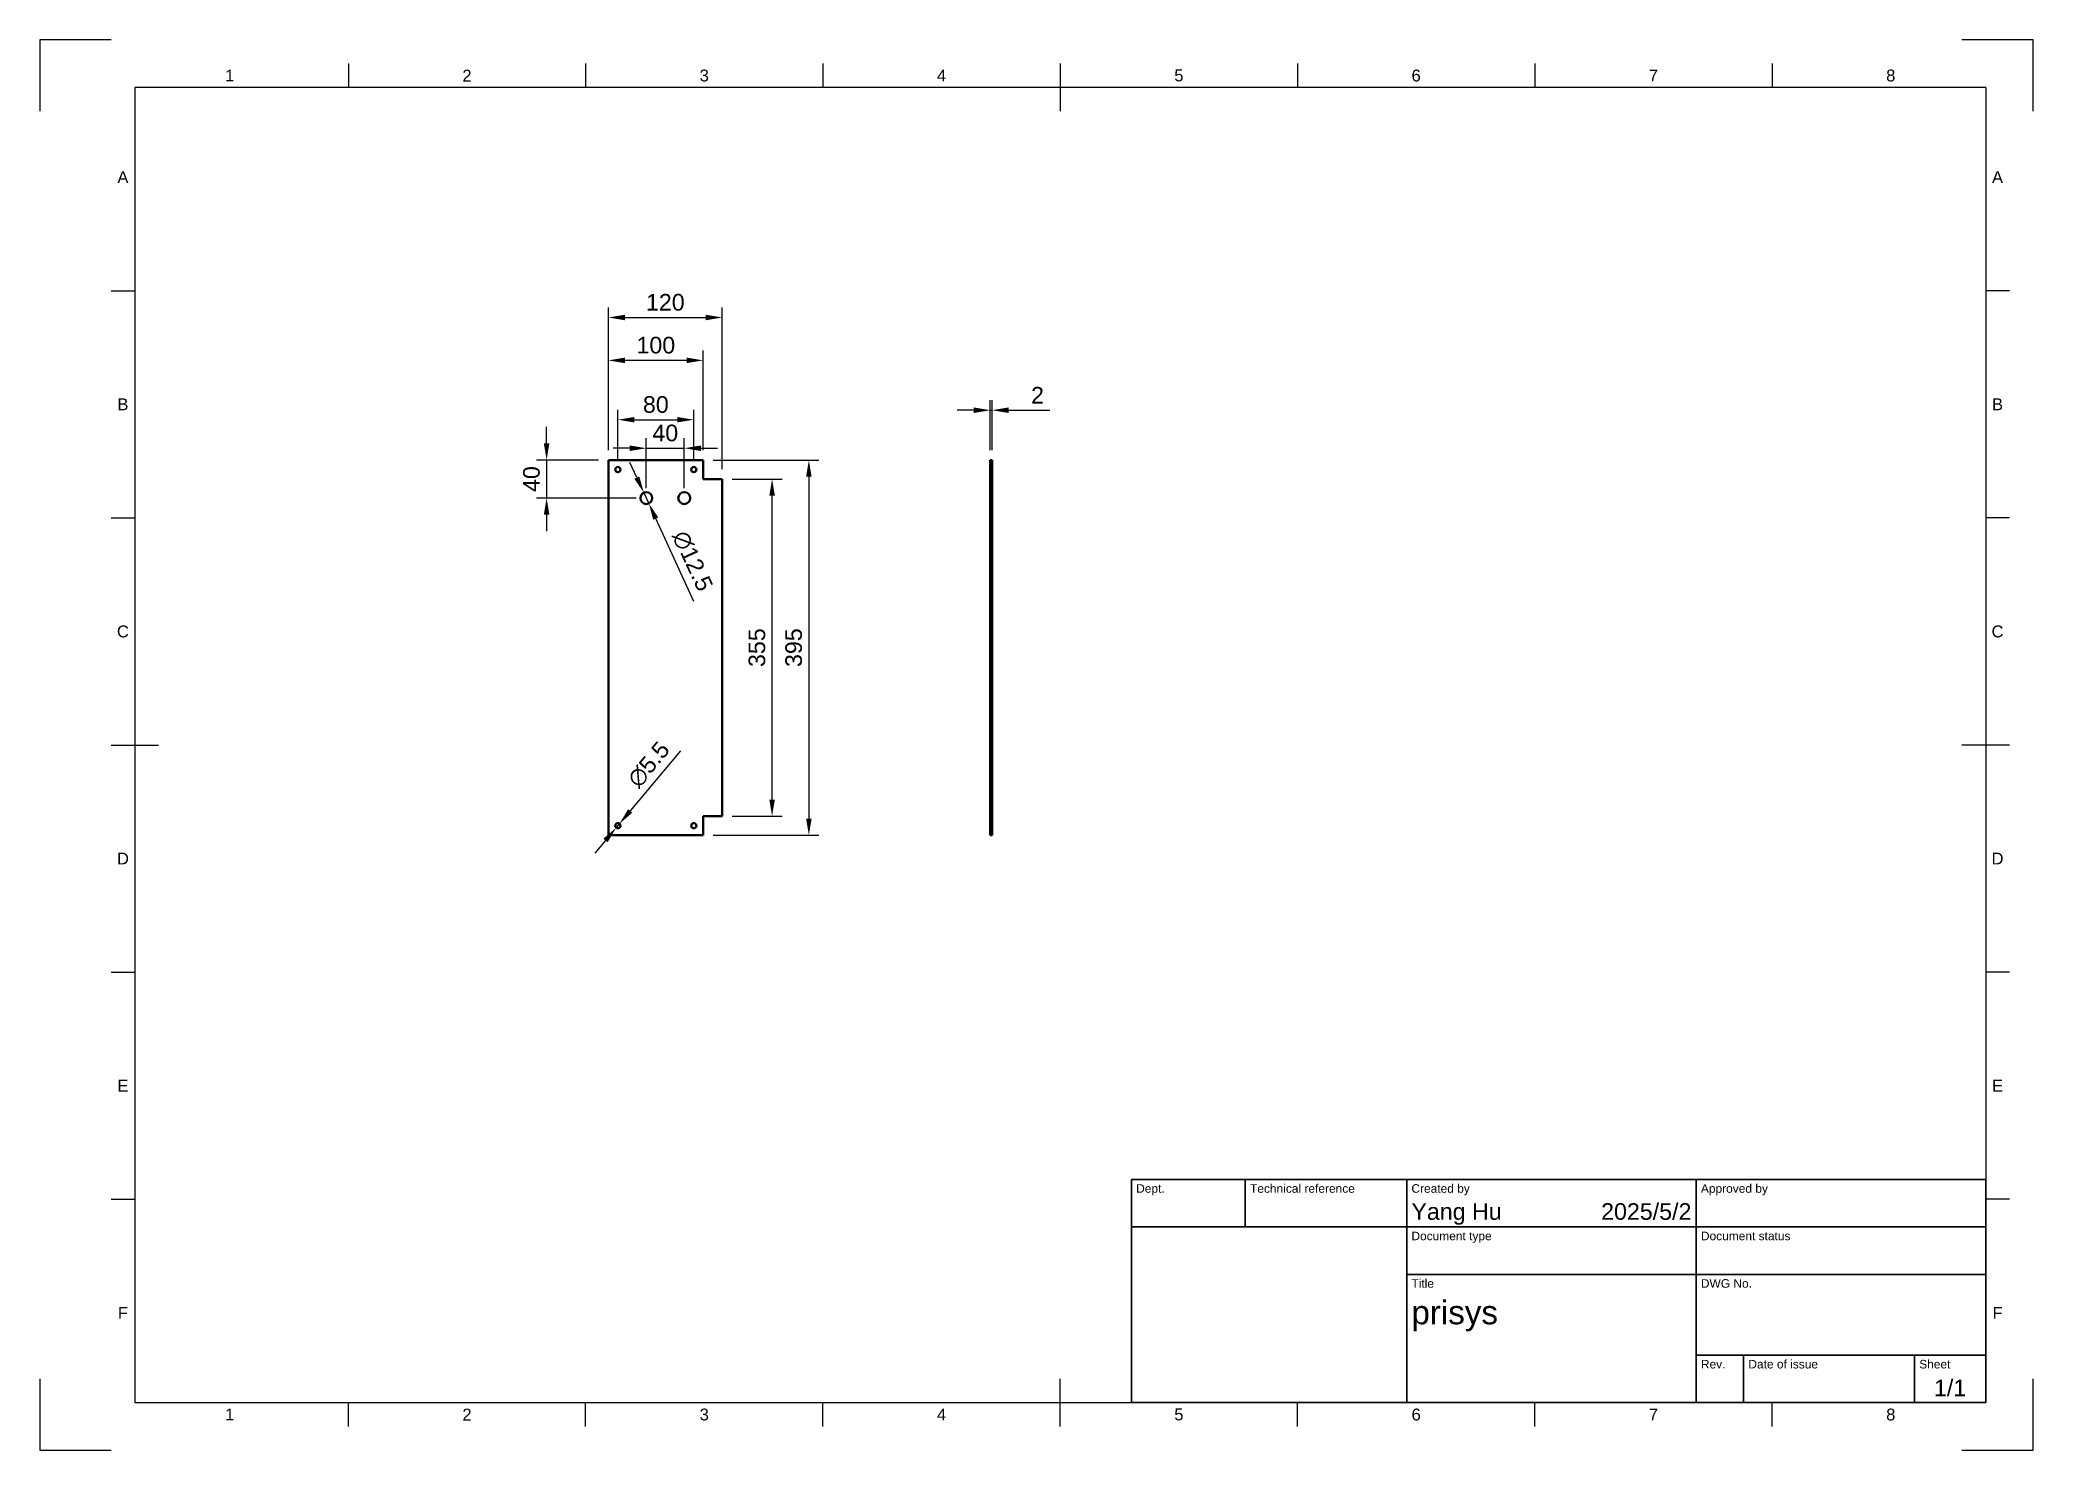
# Model space of a CAD drawing. Header units: millimetres. Extents: x 0 to 420, y 0 to 297.
import ezdxf
from ezdxf.enums import TextEntityAlignment as Align

# ---------------------------------------------------------------- set-up
doc = ezdxf.new("R2010")
doc.units = ezdxf.units.MM
doc.header["$LTSCALE"] = 0.75
doc.linetypes.add('HIDDEN2', pattern=[4.7625, 3.175, -1.5875])
for name, color, linetype, lineweight in [('BORDER', 7, 'Continuous', 25), ('FD_Dimensions', 7, 'Continuous', 25), ('Hidden', 7, 'HIDDEN2', 25), ('TITLEBLOCK', 7, 'Continuous', 35), ('Visible', 7, 'Continuous', 50)]:
    doc.layers.add(name, color=color, linetype=linetype, lineweight=lineweight)
doc.styles.add('FusionTitle', font='arial.ttf')
doc.styles.get("Standard").update_dxf_attribs({"font": 'arial.ttf'})
doc.dimstyles.new('Dim-ISO-25', dxfattribs={"dimtxt": 3.5, "dimasz": 3.5, "dimexe": 2.1, "dimexo": 2.1, "dimgap": 1.4, "dimtad": 1, "dimzin": 12, "dimdsep": 46, "dimtxsty": 'Standard', "dimcen": 0, "dimazin": 3, "dimtp": 0.1, "dimtm": 0.1, "dimtfac": 0.714286, "dimtmove": 0, "dimatfit": 3, "dimfxl": 1, "dimtzin": 12, "dimarcsym": 0})

# ---------------------------------------------------------------- blocks, each defined once
blk = doc.blocks.new('ISO_A3_SHEET')
at = {"layer": 'BORDER'}
for p, q in [((65, 292), (65, 287)), ((115, 292), (115, 287)), ((165, 292), (165, 287)), ((215, 292), (215, 282)), ((265, 292), (265, 287)), ((315, 292), (315, 287)), ((365, 292), (365, 287)), ((410, 287), (20, 287)), ((20, 287), (20, 10)), ((410, 287), (410, 10)), ((15, 244.16666), (20, 244.16666)), ((415, 244.16666), (410, 244.16666)), ((15, 196.33333), (20, 196.33333)), ((415, 196.33333), (410, 196.33333)), ((15, 148.5), (25, 148.5)), ((415, 148.5), (405, 148.5)), ((15, 100.66667), (20, 100.66667)), ((415, 100.66667), (410, 100.66667)), ((15, 52.83334), (20, 52.83334)), ((415, 52.83334), (410, 52.83334)), ((215, 5), (215, 15)), ((20, 10), (410, 10)), ((65, 5), (65, 10)), ((115, 5), (115, 10)), ((165, 5), (165, 10)), ((265, 5), (265, 10)), ((315, 5), (315, 10)), ((365, 5), (365, 10))]:
    blk.add_line(p, q, dxfattribs=at)
at = {"layer": 'Defpoints'}
for p, q in [((15, 297), (0, 297)), ((0, 297), (0, 282)), ((420, 297), (405, 297)), ((420, 282), (420, 297)), ((0, 15), (0, 0)), ((420, 0), (420, 15)), ((0, 0), (15, 0)), ((405, 0), (420, 0))]:
    blk.add_line(p, q, dxfattribs=at)
at = {"layer": 'BORDER', "style": 'FusionTitle'}
for s, p in [('1', (40, 289.5)), ('2', (90, 289.5)), ('3', (140, 289.5)), ('4', (190, 289.5)), ('5', (240, 289.5)), ('6', (290, 289.5)), ('7', (340, 289.5)), ('8', (390, 289.5)), ('A', (17.5, 268.08333)), ('A', (412.5, 268.08333)), ('B', (17.5, 220.25)), ('B', (412.5, 220.25)), ('C', (17.5, 172.41667)), ('C', (412.5, 172.41667)), ('D', (17.5, 124.58334)), ('D', (412.5, 124.58334)), ('E', (17.5, 76.75001)), ('E', (412.5, 76.75001)), ('F', (17.5, 28.91668)), ('F', (412.5, 28.91668)), ('1', (40, 7.5)), ('2', (90, 7.5)), ('3', (140, 7.5)), ('4', (190, 7.5)), ('5', (240, 7.5)), ('6', (290, 7.5)), ('7', (340, 7.5)), ('8', (390, 7.5))]:
    blk.add_text(s, height=2.5, dxfattribs=at).set_placement(p, align=Align.MIDDLE)
blk = doc.blocks.new('ISO_TITLEBLOCK')
at = {"layer": 'TITLEBLOCK'}
for p, q in [((0, 47), (-180, 47)), ((-180, 47), (-180, 0)), ((-156, 37), (-156, 47)), ((-122, 0), (-122, 47)), ((-61, 0), (-61, 47)), ((0, 0), (0, 47)), ((-180, 37), (0, 37)), ((-122, 27), (0, 27)), ((-61, 10), (0, 10)), ((-51, 0), (-51, 10)), ((-15, 0), (-15, 10)), ((-180, 0), (0, 0))]:
    blk.add_line(p, q, dxfattribs=at)
at = {"layer": 'TITLEBLOCK', "style": 'FusionTitle'}
for s, p in [('Dept.', (-179, 46)), ('Technical reference', (-155, 46)), ('Created by', (-121, 46)), ('Approved by', (-60, 46)), ('Document type', (-121, 36)), ('Document status', (-60, 36)), ('Title', (-121, 26)), ('DWG No.', (-60, 26)), ('Rev.', (-60, 9)), ('Date of issue', (-50, 9)), ('Sheet', (-14, 9))]:
    blk.add_text(s, height=1.8, dxfattribs=at).set_placement(p, align=Align.TOP_LEFT)
for tag, height, p in [('DEPT', 3.5, (-179, 42)), ('TECHNICAL_REFERENCE', 3.5, (-155, 42)), ('CREATED_BY', 3.5, (-121, 42)), ('APPROVED_BY', 3.5, (-60, 42)), ('DOCUMENT_TYPE', 3.5, (-121, 32)), ('DOCUMENT_STATUS', 3.5, (-60, 32)), ('TITLE_1', 5, (-121, 21.5)), ('TITLE_2', 5, (-121, 14)), ('TITLE_3', 5, (-121, 6.5)), ('DATE_OF_ISSUE', 3.5, (-50, 5))]:
    blk.add_attdef(tag, text='', height=height, dxfattribs=at).set_placement(p, align=Align.TOP_LEFT)
for tag, p in [('CREATED_DATE', (-62, 42)), ('APPROVED_DATE', (-0.99, 42))]:
    blk.add_attdef(tag, text='', height=3.5, dxfattribs=at).set_placement(p, align=Align.TOP_RIGHT)
for tag, height, p in [('DRAWING_NUMBER', 5, (-30.5, 19.75)), ('REV', 3.5, (-56, 4.85)), ('SHEET', 3.5, (-7.5, 4.85))]:
    blk.add_attdef(tag, text='', height=height, dxfattribs=at).set_placement(p, align=Align.TOP_CENTER)
blk = doc.blocks.new('*D15')
at = {"layer": 'Defpoints', "color": 0, "transparency": 16777216}
for p in [(135.778288, 211.005269), (127.778288, 200.505269), (135.778288, 200.505269)]:
    blk.add_point(p, dxfattribs=at)
at = {"layer": 'FD_Dimensions', "color": 0, "lineweight": -2, "transparency": 16777216}
for p, q in [((124.278288, 211.005269), (120.778288, 211.005269)), ((127.778288, 202.605269), (127.778288, 213.105269)), ((127.778288, 211.005269), (135.778288, 211.005269)), ((135.778288, 202.605269), (135.778288, 213.105269)), ((139.278288, 211.005269), (142.778288, 211.005269))]:
    blk.add_line(p, q, dxfattribs=at)
at = {"layer": 'FD_Dimensions', "color": 0, "transparency": 16777216}
for points in [[(124.278288, 211.588602), (124.278288, 210.421936), (127.778288, 211.005269)], [(139.278288, 211.588602), (139.278288, 210.421936), (135.778288, 211.005269)]]:
    blk.add_solid(points, dxfattribs=at)
at = {"layer": 'FD_Dimensions', "color": 0, "transparency": 16777216, "insert": (131.778288, 214.192275), "char_height": 3.5, "attachment_point": 5}
blk.add_mtext('40', dxfattribs=at)
blk = doc.blocks.new('*D16')
at = {"layer": 'Defpoints', "color": 0, "transparency": 16777216}
for p in [(137.788715, 217.005269), (121.788715, 206.505269), (137.788715, 206.505269)]:
    blk.add_point(p, dxfattribs=at)
at = {"layer": 'FD_Dimensions', "color": 0, "lineweight": -2, "transparency": 16777216}
for p, q in [((121.788715, 208.605269), (121.788715, 219.105269)), ((137.788715, 208.605269), (137.788715, 219.105269)), ((125.288715, 217.005269), (134.288715, 217.005269))]:
    blk.add_line(p, q, dxfattribs=at)
at = {"layer": 'FD_Dimensions', "color": 0, "transparency": 16777216}
for points in [[(125.288715, 217.588602), (125.288715, 216.421936), (121.788715, 217.005269)], [(134.288715, 217.588602), (134.288715, 216.421936), (137.788715, 217.005269)]]:
    blk.add_solid(points, dxfattribs=at)
at = {"layer": 'FD_Dimensions', "color": 0, "transparency": 16777216, "insert": (129.788715, 220.192275), "char_height": 3.5, "attachment_point": 5}
blk.add_mtext('80', dxfattribs=at)
blk = doc.blocks.new('*D17')
at = {"layer": 'Defpoints', "color": 0, "transparency": 16777216}
for p in [(119.788715, 229.505269), (119.788715, 208.505269), (139.788715, 208.505269)]:
    blk.add_point(p, dxfattribs=at)
at = {"layer": 'FD_Dimensions', "color": 0, "lineweight": -2, "transparency": 16777216}
for p, q in [((119.788715, 210.605269), (119.788715, 231.605269)), ((139.788715, 210.605269), (139.788715, 231.605269)), ((136.288715, 229.505269), (123.288715, 229.505269))]:
    blk.add_line(p, q, dxfattribs=at)
at = {"layer": 'FD_Dimensions', "color": 0, "transparency": 16777216}
for points in [[(123.288715, 230.088602), (123.288715, 228.921936), (119.788715, 229.505269)], [(136.288715, 230.088602), (136.288715, 228.921936), (139.788715, 229.505269)]]:
    blk.add_solid(points, dxfattribs=at)
at = {"layer": 'FD_Dimensions', "color": 0, "transparency": 16777216, "insert": (129.788715, 232.692275), "char_height": 3.5, "attachment_point": 5}
blk.add_mtext('100', dxfattribs=at)
blk = doc.blocks.new('*D18')
at = {"layer": 'Defpoints', "color": 0, "transparency": 16777216}
for p in [(143.788715, 238.535248), (119.788715, 208.505269), (143.788715, 204.505269)]:
    blk.add_point(p, dxfattribs=at)
at = {"layer": 'FD_Dimensions', "color": 0, "lineweight": -2, "transparency": 16777216}
for p, q in [((119.788715, 210.605269), (119.788715, 240.635248)), ((143.788715, 206.605269), (143.788715, 240.635248)), ((123.288715, 238.535248), (140.288715, 238.535248))]:
    blk.add_line(p, q, dxfattribs=at)
at = {"layer": 'FD_Dimensions', "color": 0, "transparency": 16777216}
for points in [[(123.288715, 239.118582), (123.288715, 237.951915), (119.788715, 238.535248)], [(140.288715, 239.118582), (140.288715, 237.951915), (143.788715, 238.535248)]]:
    blk.add_solid(points, dxfattribs=at)
at = {"layer": 'FD_Dimensions', "color": 0, "transparency": 16777216, "insert": (131.788715, 241.722254), "char_height": 3.5, "attachment_point": 5}
blk.add_mtext('120', dxfattribs=at)
blk = doc.blocks.new('*D19')
at = {"layer": 'Defpoints', "color": 0, "transparency": 16777216}
for p in [(143.788715, 204.505269), (154.288715, 204.505269), (143.788715, 133.505269)]:
    blk.add_point(p, dxfattribs=at)
at = {"layer": 'FD_Dimensions', "color": 0, "lineweight": -2, "transparency": 16777216}
for p, q in [((145.888715, 204.505269), (156.388715, 204.505269)), ((154.288715, 137.005269), (154.288715, 201.005269)), ((145.888715, 133.505269), (156.388715, 133.505269))]:
    blk.add_line(p, q, dxfattribs=at)
at = {"layer": 'FD_Dimensions', "color": 0, "transparency": 16777216}
for points in [[(153.705381, 201.005269), (154.872048, 201.005269), (154.288715, 204.505269)], [(153.705381, 137.005269), (154.872048, 137.005269), (154.288715, 133.505269)]]:
    blk.add_solid(points, dxfattribs=at)
at = {"layer": 'FD_Dimensions', "color": 0, "transparency": 16777216, "insert": (151.100516, 169.005269), "char_height": 3.5, "attachment_point": 5, "rotation": 90}
blk.add_mtext('355', dxfattribs=at)
blk = doc.blocks.new('*D20')
at = {"layer": 'Defpoints', "color": 0, "transparency": 16777216}
for p in [(139.788715, 208.505269), (139.788715, 129.505269), (162.036576, 129.505269)]:
    blk.add_point(p, dxfattribs=at)
at = {"layer": 'FD_Dimensions', "color": 0, "lineweight": -2, "transparency": 16777216}
for p, q in [((141.888715, 208.505269), (164.136576, 208.505269)), ((162.036576, 205.005269), (162.036576, 133.005269)), ((141.888715, 129.505269), (164.136576, 129.505269))]:
    blk.add_line(p, q, dxfattribs=at)
at = {"layer": 'FD_Dimensions', "color": 0, "transparency": 16777216}
for points in [[(161.453242, 205.005269), (162.619909, 205.005269), (162.036576, 208.505269)], [(161.453242, 133.005269), (162.619909, 133.005269), (162.036576, 129.505269)]]:
    blk.add_solid(points, dxfattribs=at)
at = {"layer": 'FD_Dimensions', "color": 0, "transparency": 16777216, "insert": (158.848377, 169.005269), "char_height": 3.5, "attachment_point": 5, "rotation": 90}
blk.add_mtext('395', dxfattribs=at)
blk = doc.blocks.new('*D21')
at = {"layer": 'Defpoints', "color": 0, "transparency": 16777216}
for p in [(121.435336, 131.083815), (122.142094, 131.926723)]:
    blk.add_point(p, dxfattribs=at)
at = {"layer": 'FD_Dimensions', "color": 0, "lineweight": -2, "transparency": 16777216}
for p, q in [((134.996307, 147.257183), (124.390868, 134.608703)), ((121.435336, 131.083815), (122.142094, 131.926723)), ((119.186562, 128.401835), (116.937788, 125.719856))]:
    blk.add_line(p, q, dxfattribs=at)
at = {"layer": 'FD_Dimensions', "color": 0, "transparency": 16777216}
for points in [[(123.943871, 134.983498), (124.837864, 134.233907), (122.142094, 131.926723)], [(118.739565, 128.776631), (119.633559, 128.02704), (121.435336, 131.083815)]]:
    blk.add_solid(points, dxfattribs=at)
at = {"layer": 'FD_Dimensions', "color": 0, "transparency": 16777216, "insert": (128.300828, 144.384498), "char_height": 3.5, "attachment_point": 5, "rotation": 50.0209916}
blk.add_mtext('∅5.5', dxfattribs=at)
blk = doc.blocks.new('*D22')
at = {"layer": 'Defpoints', "color": 0, "transparency": 16777216}
for p in [(200.656686, 219.005269), (200.256686, 208.505269), (200.656686, 208.505269)]:
    blk.add_point(p, dxfattribs=at)
at = {"layer": 'FD_Dimensions', "color": 0, "lineweight": -2, "transparency": 16777216}
for p, q in [((196.756686, 219.005269), (193.256686, 219.005269)), ((200.256686, 210.605269), (200.256686, 221.105269)), ((200.256686, 219.005269), (200.656686, 219.005269)), ((200.656686, 210.605269), (200.656686, 221.105269)), ((204.156686, 219.005269), (212.774899, 219.005269))]:
    blk.add_line(p, q, dxfattribs=at)
at = {"layer": 'FD_Dimensions', "color": 0, "transparency": 16777216}
for points in [[(196.756686, 219.588602), (196.756686, 218.421936), (200.256686, 219.005269)], [(204.156686, 219.588602), (204.156686, 218.421936), (200.656686, 219.005269)]]:
    blk.add_solid(points, dxfattribs=at)
at = {"layer": 'FD_Dimensions', "color": 0, "transparency": 16777216, "insert": (210.215793, 222.162431), "char_height": 3.5, "attachment_point": 5}
blk.add_mtext('2', dxfattribs=at)
blk = doc.blocks.new('*D23')
at = {"layer": 'Defpoints', "color": 0, "transparency": 16777216}
for p in [(127.254651, 201.640304), (128.301925, 199.370234)]:
    blk.add_point(p, dxfattribs=at)
at = {"layer": 'FD_Dimensions', "color": 0, "lineweight": -2, "transparency": 16777216}
for p, q in [((125.788467, 204.818402), (124.322283, 207.9965)), ((127.254651, 201.640304), (128.301925, 199.370234)), ((137.821917, 178.734711), (129.768108, 196.192136))]:
    blk.add_line(p, q, dxfattribs=at)
at = {"layer": 'FD_Dimensions', "color": 0, "transparency": 16777216}
for points in [[(126.31815, 205.062766), (125.258784, 204.574038), (127.254651, 201.640304)], [(130.297791, 196.4365), (129.238425, 195.947772), (128.301925, 199.370234)]]:
    blk.add_solid(points, dxfattribs=at)
at = {"layer": 'FD_Dimensions', "color": 0, "transparency": 16777216, "insert": (137.510877, 187.250447), "char_height": 3.5, "attachment_point": 5, "rotation": 294.76578457}
blk.add_mtext('∅12.5', dxfattribs=at)
blk = doc.blocks.new('*D24')
at = {"layer": 'Defpoints', "color": 0, "transparency": 16777216}
for p in [(119.788715, 208.505269), (106.778288, 200.505269), (127.778288, 200.505269)]:
    blk.add_point(p, dxfattribs=at)
at = {"layer": 'FD_Dimensions', "color": 0, "lineweight": -2, "transparency": 16777216}
for p, q in [((106.778288, 212.005269), (106.778288, 215.505269)), ((117.688715, 208.505269), (104.678288, 208.505269)), ((106.778288, 208.505269), (106.778288, 200.505269)), ((125.678288, 200.505269), (104.678288, 200.505269)), ((106.778288, 197.005269), (106.778288, 193.505269))]:
    blk.add_line(p, q, dxfattribs=at)
at = {"layer": 'FD_Dimensions', "color": 0, "transparency": 16777216}
for points in [[(106.194954, 212.005269), (107.361621, 212.005269), (106.778288, 208.505269)], [(106.194954, 197.005269), (107.361621, 197.005269), (106.778288, 200.505269)]]:
    blk.add_solid(points, dxfattribs=at)
at = {"layer": 'FD_Dimensions', "color": 0, "transparency": 16777216, "insert": (103.591282, 204.505269), "char_height": 3.5, "attachment_point": 5, "rotation": 90}
blk.add_mtext('40', dxfattribs=at)

msp = doc.modelspace()

# ---------------------------------------------------------------- linework, layer by layer
at = {"layer": 'Hidden', "extrusion": (1, -2e-16, 2.966e-13)}
for p, q in [((200.656686, 207.055269), (200.256686, 207.055269)), ((200.656686, 205.955269), (200.256686, 205.955269)), ((200.256686, 204.505269), (200.656686, 204.505269)), ((200.656686, 201.755269), (200.256686, 201.755269)), ((200.656686, 199.255269), (200.256686, 199.255269)), ((200.256686, 133.505269), (200.656686, 133.505269)), ((200.656686, 132.055269), (200.256686, 132.055269)), ((200.656686, 130.955269), (200.256686, 130.955269))]:
    msp.add_line(p, q, dxfattribs=at)
at = {"layer": 'Visible'}
for p, q in [((139.788715, 208.505269), (119.788715, 208.505269)), ((119.788715, 208.505269), (119.788715, 129.505269)), ((139.788715, 204.505269), (139.788715, 208.505269)), ((143.788715, 204.505269), (139.788715, 204.505269)), ((143.788715, 133.505269), (143.788715, 204.505269)), ((139.788715, 133.505269), (143.788715, 133.505269)), ((139.788715, 129.505269), (139.788715, 133.505269)), ((119.788715, 129.505269), (139.788715, 129.505269))]:
    msp.add_line(p, q, dxfattribs=at)
at = {"layer": 'Visible', "extrusion": (1, -2e-16, 2.966e-13)}
for p, q in [((200.256686, 208.505269), (200.656686, 208.505269)), ((200.256686, 208.505269), (200.256686, 129.505269)), ((200.656686, 208.505269), (200.656686, 129.505269)), ((200.256686, 129.505269), (200.656686, 129.505269))]:
    msp.add_line(p, q, dxfattribs=at)
at = {"layer": 'Visible', "extrusion": (0, 0, -1)}
for centre, radius in [((-121.788715, 206.505269), 0.55), ((-137.788715, 206.505269), 0.55), ((-127.778288, 200.505269), 1.25), ((-135.778288, 200.505269), 1.25), ((-121.788715, 131.505269), 0.55), ((-137.788715, 131.505269), 0.55)]:
    msp.add_circle(centre, radius, dxfattribs=at)

# ---------------------------------------------------------------- block references
at = {"layer": 'BORDER'}
msp.add_blockref('ISO_A3_SHEET', (0, 0), dxfattribs=at)
at = {"layer": 'TITLEBLOCK'}
msp.add_blockref('ISO_TITLEBLOCK', (410, 10), dxfattribs=at).add_auto_attribs({'CREATED_DATE': '2025/5/2', 'SHEET': '1/1', 'TITLE_1': 'prisys', 'CREATED_BY': 'Yang Hu'})

# ---------------------------------------------------------------- dimensions: what is measured, and where the dimension line sits
at = {"layer": 'FD_Dimensions'}
dim = msp.add_linear_dim(base=(143.788715, 238.535248), p1=(119.788715, 208.505269), p2=(143.788715, 204.505269), dimstyle='Dim-ISO-25', override={"dimlfac": 5, "dimclrd": 0, "dimclre": 0}, dxfattribs=at)
dim.commit()
dim.dimension.update_dxf_attribs({"geometry": '*D18', "text_midpoint": (131.788715, 241.722254)})
for p1, p2, distance, picture, middle in [((139.788715, 208.505269), (119.788715, 208.505269), -21, '*D17', (129.788715, 232.692275)), ((200.256686, 208.505269), (200.656686, 208.505269), 10.5, '*D22', (210.215793, 222.162431)), ((121.788715, 206.505269), (137.788715, 206.505269), 10.5, '*D16', (129.788715, 220.192275)), ((127.778288, 200.505269), (135.778288, 200.505269), 10.5, '*D15', (131.778288, 214.192275)), ((143.788715, 133.505269), (143.788715, 204.505269), -10.5, '*D19', (151.100516, 169.005269))]:
    dim = msp.add_aligned_dim(p1=p1, p2=p2, distance=distance, dimstyle='Dim-ISO-25', override={"dimlfac": 5, "dimclrd": 0, "dimclre": 0}, dxfattribs=at)
    dim.commit()
    dim.dimension.update_dxf_attribs({"geometry": picture, "text_midpoint": middle})
for base, p1, p2, picture, middle in [((106.778288, 200.505269), (119.788715, 208.505269), (127.778288, 200.505269), '*D24', (103.591282, 204.505269)), ((162.036576, 129.505269), (139.788715, 208.505269), (139.788715, 129.505269), '*D20', (158.848377, 169.005269))]:
    dim = msp.add_linear_dim(base=base, p1=p1, p2=p2, angle=270, dimstyle='Dim-ISO-25', override={"dimlfac": 5, "dimclrd": 0, "dimclre": 0}, dxfattribs=at)
    dim.commit()
    dim.dimension.update_dxf_attribs({"geometry": picture, "text_midpoint": middle})
for p1, p2, picture, middle in [((127.254651, 201.640304), (128.301925, 199.370234), '*D23', (134.528104, 185.874375)), ((121.435336, 131.083815), (122.142094, 131.926723), '*D21', (130.817974, 142.273933))]:
    dim = msp.add_diameter_dim_2p(p1=p1, p2=p2, dimstyle='Dim-ISO-25', override={"dimlfac": 5, "dimclrd": 0, "dimclre": 0}, dxfattribs=at)
    dim.commit()
    dim.dimension.update_dxf_attribs({"geometry": picture, "text_midpoint": middle, "dimtype": 163})

doc.saveas('drawing.dxf')
